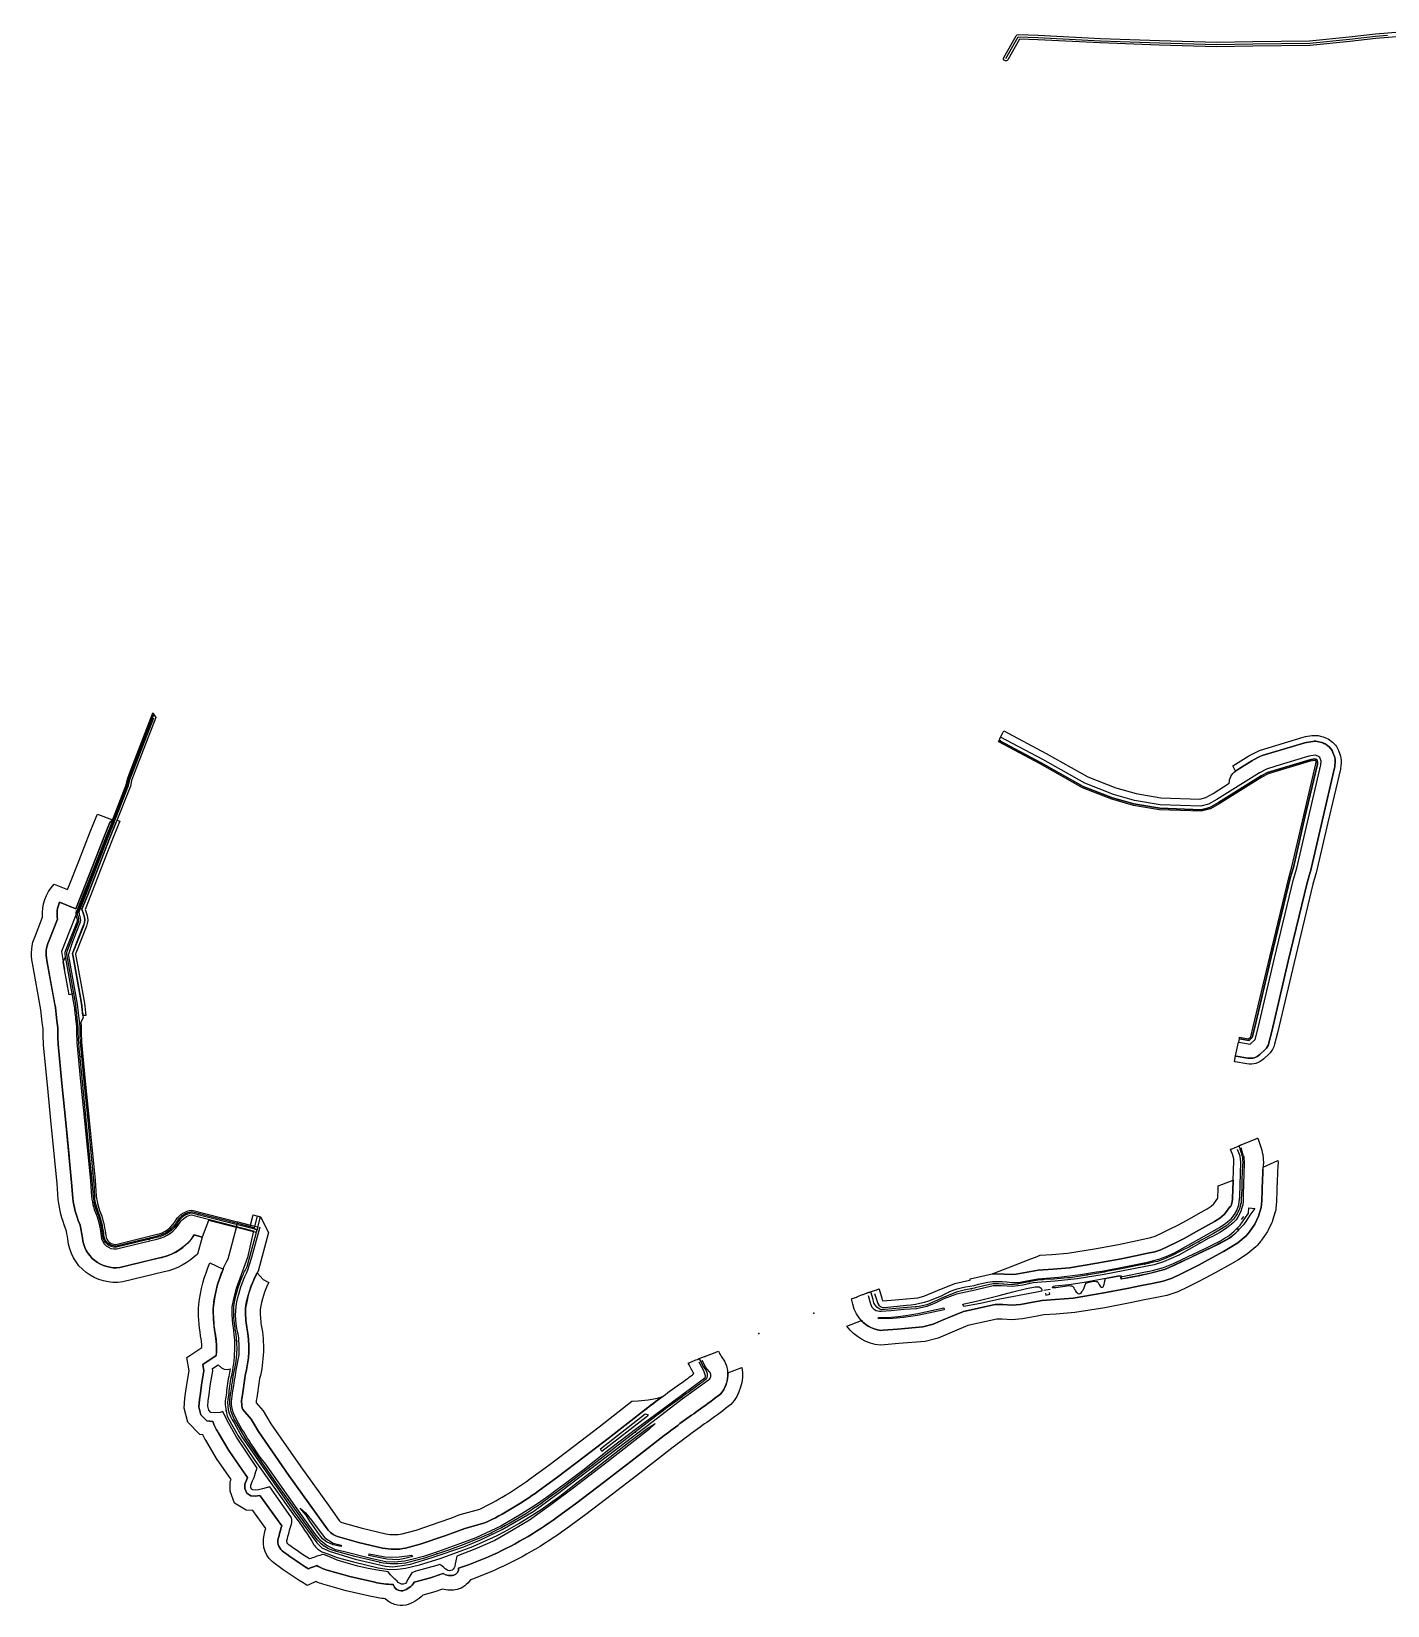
# Model space of a CAD drawing. Header units: inches. Extents: x 87993 to 113012, y 435073 to 454214.
# Drawn here: x 95188 to 97499, y 435073 to 437757 of the extents above; entities that cross this region are included whole.
import ezdxf

# ---------------------------------------------------------------- set-up
doc = ezdxf.new("R2010")
doc.units = ezdxf.units.IN
doc.header["$MEASUREMENT"] = 0
for name, color, linetype, true_color in [('As_waterkering_PLSA', 7, 'Continuous', 0x58e833), ('As_waterkering_VWK', 7, 'Continuous', 0xace8be), ('Bermen_VWK', 7, 'Continuous', 0x00e84b), ('Beschermingszone_PLSA', 7, 'Continuous', 0xa8e862), ('Beschermingszone_VWK', 7, 'Continuous', 0xa8e862), ('Kernzone_PLSA', 7, 'Continuous', 0x4ce81c), ('Kernzone_VWK', 7, 'Continuous', 0xa0e8a7), ('Kruinlijnen_VWK', 7, 'Continuous', 0x48e8be), ('Kunstwerken_VWK', 7, 'Continuous', 0x9ce84a), ('Referentiepunten_VWK', 7, 'Continuous', 0xebe878)]:
    doc.layers.add(name, color=color, linetype=linetype, true_color=true_color)

msp = doc.modelspace()

# ---------------------------------------------------------------- linework, layer by layer
at = {"layer": 'As_waterkering_PLSA'}
for points in [[(96848.8, 437710.5), (96870, 437747.7), (96903.5, 437746.3), (97009.9, 437741.1), (97110.5, 437737.7), (97207.9, 437734.6), (97269.9, 437735.6), (97366.9, 437736.7), (97434.7, 437743.8), (97479.2, 437748.8), (97499.4, 437750.5)], [(97253.7, 436475.7), (97208.2, 436447.1), (97194.4, 436439.3), (97180.9, 436435.7), (97111.7, 436438.3), (97068.2, 436445.5), (97032.3, 436455.6), (96983.2, 436475), (96911.6, 436515.3), (96839.8, 436553.5)], [(97245.7, 436033.4), (97265.4, 436029.8), (97274, 436038.1), (97278.9, 436057.6), (97306.9, 436176.8), (97339.2, 436311.5), (97344.7, 436330), (97364.6, 436415.8), (97385.9, 436506.6), (97386.2, 436512.5), (97383.8, 436519), (97380.7, 436521.2), (97375.8, 436522.6), (97365.4, 436520.9), (97309.3, 436504), (97292.9, 436499), (97281, 436492.9), (97253.7, 436475.7)]]:
    msp.add_lwpolyline(points, dxfattribs=at)
at = {"layer": 'As_waterkering_VWK'}
for points in [[(95328.1, 436411.7), (95346.2, 436458.3), (95351.4, 436471.7), (95353.6, 436481.3), (95357.1, 436490.6), (95396.3, 436592.3)], [(95267.5, 436257.9), (95278.8, 436286.5), (95296.1, 436331), (95315.5, 436380.7), (95327.6, 436410.2), (95328.1, 436411.7)], [(95572.1, 435713.5), (95571.9, 435713.6), (95568.4, 435714.5), (95568.3, 435714.5), (95525.4, 435725.4), (95460.6, 435742)], [(97042.3, 435646.3), (97020, 435642.1), (97016.1, 435641.4), (97006.9, 435639.7), (96959.2, 435631.8), (96953.7, 435631.4), (96930.4, 435629.5), (96914.7, 435628.5), (96912.2, 435628.3), (96910.3, 435628.2), (96906.1, 435627.9), (96888.3, 435624.7), (96873.1, 435621.8), (96868.5, 435620.9), (96858.6, 435619.9), (96852.4, 435620.4), (96845.1, 435621), (96842.9, 435621), (96836.4, 435621.1), (96833.5, 435621.2), (96827.8, 435621.3), (96827.3, 435621.3), (96821.5, 435620), (96796.7, 435614.5)]]:
    msp.add_lwpolyline(points, dxfattribs=at)
for points in [[(95265.7, 436074.1, 0.000192), (95263, 436097.6), (95248.2, 436180, -0.178135), (95249.4, 436191.5), (95267.4, 436237.1, 0.215953), (95267.6, 436246.3, -0.217356), (95267.5, 436257.9)], [(95460.6, 435742, 0.195843), (95438.3, 435728.2, -0.171557), (95411.5, 435703.6, -0.05105), (95400.9, 435700.3), (95332.3, 435683.8, -0.405937), (95309.2, 435703, 0.055637), (95302.2, 435736.9, -0.079537), (95293.1, 435770.4), (95291, 435797.5), (95289.6, 435812.3), (95281, 435900.2), (95274.4, 435966.4), (95269.1, 436023.1), (95268.2, 436033.3, -0.024852), (95267.4, 436059.7), (95265.7, 436074.1)], [(97245.8, 435856.5), (97245.8, 435856.5), (97245.8, 435856.5), (97246, 435855.9, -0.008529), (97247.6, 435851.6, -0.0061), (97248.7, 435848.4, -0.014658), (97251, 435840.8, -0.007623), (97252, 435836.8), (97252.3, 435833), (97252.7, 435828.5), (97252.5, 435827.1), (97252.4, 435825), (97252.2, 435822.2), (97252.1, 435819.6), (97251.9, 435816.1), (97251.9, 435814.5), (97251.2, 435797.5), (97251.2, 435795.8), (97251.1, 435794.7), (97251.1, 435794.7), (97250.8, 435783.1), (97250.2, 435765.2), (97249.7, 435759.2), (97249.6, 435758), (97247, 435749.4), (97245.8, 435747), (97242.9, 435740.9), (97236.6, 435731.7), (97233.6, 435728.3), (97223.6, 435719.7), (97213.3, 435713.2), (97202.6, 435707.1), (97192.3, 435701.3), (97176.8, 435692.7), (97168.6, 435688.3), (97161.7, 435684.5), (97147.8, 435677.4), (97132.5, 435669.9), (97119.2, 435663.7), (97107.4, 435659.6), (97100, 435658.1), (97091.1, 435656.2), (97073, 435652.6), (97048.9, 435647.5), (97042.3, 435646.3)], [(96326.1, 435493.8), (96326.1, 435493.8), (96326.2, 435493.7), (96326.6, 435492.8), (96326.9, 435492.2), (96327.2, 435491.4, 0.022808), (96335.7, 435476.2, -0.238578), (96339.5, 435463.7), (96339.4, 435463.6, -0.090273), (96337.6, 435458.7, -0.004738), (96322.6, 435447.4, -0.004486), (96308.3, 435436.9, 0.013058), (96244.8, 435390.1), (96182.7, 435342.1), (96141.8, 435310.5), (96096.6, 435276), (96063.3, 435251.7, -0.053222), (95953, 435188.1), (95920.1, 435174.9), (95900.2, 435167.9), (95857.8, 435153.8), (95831.6, 435146.5, -0.113135), (95780.6, 435146.6), (95739.1, 435156.3), (95701.8, 435166.6, -0.156809), (95671.7, 435188.8), (95652.7, 435215.3), (95605.9, 435280.3), (95553.6, 435355.9), (95535.9, 435385.9, -0.20047), (95527.5, 435435.5, -0.001838), (95529.4, 435448.9, -0.002739), (95532.4, 435468.9, 0.10245), (95536.3, 435536.2, 0.01068), (95535.1, 435543.2, -0.002688), (95534.8, 435545.3, -0.045873), (95532.6, 435581.3, -0.002155), (95532.8, 435583, -0.067604), (95546.9, 435633.4, -0.024911), (95555.5, 435650.7), (95567.1, 435694.7), (95570.4, 435706.9), (95571.9, 435712.8), (95572.1, 435713.5), (95578, 435735.7)], [(96796.7, 435614.5), (96795.4, 435614.2), (96777.6, 435610.3), (96766.1, 435607.7), (96764.6, 435607.1), (96764, 435606.9), (96759.9, 435605.2), (96737.8, 435596.2), (96732, 435593.7), (96713.8, 435585.8), (96701.2, 435582.6), (96661.1, 435579.2), (96636.9, 435577.2), (96636.7, 435577.2, -0.303319), (96622.3, 435594.5), (96618.3, 435607.9)]]:
    msp.add_lwpolyline(points, format="xyb", dxfattribs=at)
at = {"layer": 'Bermen_VWK'}
for points in [[(97245.2, 435713.3), (97242.6, 435715.6), (97248.3, 435721.4), (97256.4, 435732.8), (97262.5, 435741.9), (97262.9, 435751), (97273.1, 435749.9), (97264.9, 435738.3), (97259.1, 435729.2), (97253.9, 435722)], [(97044.6, 435633.5), (97089.9, 435642.2), (97090.6, 435642.4), (97099, 435644.2), (97117.6, 435649.3), (97134.3, 435656.1), (97139.2, 435658.4), (97146.9, 435661.9), (97147.8, 435662.4), (97169.2, 435672.4), (97176.4, 435675.9), (97189.6, 435682.1), (97192.9, 435683.7), (97214.8, 435694.8), (97220, 435698), (97228.7, 435703.3), (97230.2, 435704.6), (97238.1, 435710.9), (97242.1, 435715.1), (97242.7, 435715.6), (97245.2, 435713.3), (97245.6, 435712.9), (97237.2, 435705.1), (97228.8, 435698.8), (97212.6, 435690), (97209.7, 435688.5), (97201.7, 435684.5), (97196, 435681.6), (97194.5, 435680.8), (97174.1, 435671.1), (97169.5, 435668.9), (97163, 435665.9), (97147.9, 435658.7), (97128.5, 435649.5), (97127.4, 435649.1), (97119.1, 435645.9), (97117.1, 435645.3), (97095.9, 435639.6), (97085.6, 435637.4), (97076.3, 435635.5), (97072, 435634.6), (97064.8, 435633.1), (97045.3, 435629.2), (97044.9, 435631.4)], [(97018.2, 435629.9), (97016.6, 435623.7), (97015.6, 435620.1), (97014.6, 435617), (97014, 435615.5), (97013.1, 435615.3), (97011.7, 435615.3), (97010.9, 435615.9), (97009.9, 435617.5), (97008.2, 435620.1), (97007.3, 435621.6), (97006.3, 435623.5), (97005, 435624.8), (97002.7, 435624.9), (97000.3, 435625.1), (96995.7, 435624.7), (96990.3, 435623.6), (96986, 435622.6), (96984.7, 435621.7), (96984, 435620.2), (96983.1, 435617.5), (96982.4, 435615.6), (96981.5, 435613.7), (96979.9, 435610.1), (96977.7, 435607.5), (96976.1, 435605.1), (96974.7, 435604.4), (96972.9, 435603.7), (96971.8, 435604.2), (96970.6, 435605.3), (96969.7, 435606.6), (96968.7, 435608.3), (96967.7, 435609.8), (96967, 435611.3), (96965.8, 435612.5), (96965.1, 435614.7), (96963.9, 435615.8), (96962.8, 435617), (96961.4, 435617.2), (96959, 435617.4), (96956.6, 435618), (96933.9, 435614.4), (96928.3, 435614.5), (96929.2, 435617.2), (96932.6, 435618.1), (96956.3, 435620.4), (96978.6, 435623.7), (97009.9, 435629.2), (97042.7, 435635.3), (97043, 435634.5)], [(96910.1, 435609.1), (96901.8, 435607.1), (96838.7, 435595.3), (96805.4, 435588.1), (96776.9, 435582.7), (96775.3, 435586.9), (96803, 435592.9), (96837.4, 435601.4), (96860.6, 435607.7), (96884, 435613.5), (96899, 435616.3), (96905.5, 435616.1), (96909.1, 435614.1), (96910.1, 435611.6)], [(96743.2, 435580.6), (96743.5, 435577.1), (96698.3, 435567.5), (96674.5, 435564.2), (96656.2, 435562.3), (96631.5, 435561.6), (96631.8, 435564.1), (96641.7, 435564.2), (96653.3, 435564.6), (96664.9, 435565.5), (96678.5, 435567.3), (96698.5, 435571)], [(95526.5, 435476.4), (95526.6, 435476.6), (95526.6, 435476.4)], [(96238.9, 435398.1), (96238.1, 435395.9), (96160.1, 435335.4), (96157.7, 435340.1), (96233.6, 435399.4)], [(95715.4, 435175.6), (95715.7, 435173.6), (95701.7, 435176.5), (95690.3, 435181.2), (95683.6, 435186.8), (95673.9, 435199.7), (95662.4, 435216.6), (95655.8, 435226.8), (95645.8, 435238.8), (95654.9, 435231.1), (95664.8, 435218.2), (95676.3, 435203.1), (95687.8, 435188.5), (95701.9, 435179.1)], [(95763.3, 435161.2), (95790, 435156.1), (95809.9, 435155), (95828, 435157.6), (95835.4, 435158.8), (95837.8, 435156.2), (95824.3, 435152.9), (95812.7, 435151), (95793.2, 435151.9), (95770.5, 435156.5), (95762.5, 435158.4)]]:
    msp.add_lwpolyline(points, close=True, dxfattribs=at)
msp.add_lwpolyline([(95526.5, 435476.4, -0.014693), (95523.9, 435463.4, 0.019653), (95519.4, 435431.7, 0.113448), (95519.4, 435404.9), (95518.2, 435404.6), (95519.7, 435405), (95521.2, 435395.9), (95528.9, 435381.8), (95540.2, 435362.4), (95568.6, 435320.2), (95636.2, 435225.3, -0.023114), (95669.2, 435176.4, 0.110395), (95682.9, 435164.4), (95692.9, 435161), (95708.5, 435154.6), (95736.6, 435147.2), (95778.7, 435137.1), (95794, 435135), (95806.8, 435134.5), (95825, 435136.5), (95849, 435142.3), (95884.6, 435153.1), (95940, 435173.2), (95981.6, 435192.1), (95994.6, 435199.1), (96018.6, 435212.5), (96041.1, 435226.7), (96056.7, 435236.6), (96088.2, 435259.3), (96115.3, 435280.2), (96141.7, 435300.7), (96205.6, 435350.7), (96237, 435374.7), (96251.1, 435383.3), (96239.4, 435372.4), (96164.7, 435314.1), (96111.2, 435272.8), (96073.2, 435244.3), (96036.7, 435218.5), (96005.7, 435199.9), (95977.5, 435183.7), (95943.2, 435168.8), (95915.9, 435158.1), (95912.5, 435157.1), (95911.2, 435148.9), (95910, 435143.9), (95909.1, 435139.2), (95908.4, 435137), (95906.8, 435135), (95904.8, 435133.3), (95902.7, 435132.5), (95899.5, 435132), (95897.4, 435132.6), (95895.8, 435133.7), (95892.7, 435135.4), (95890.7, 435137.4), (95887, 435140.3), (95883.9, 435142.7), (95878.6, 435141), (95842.6, 435131.5), (95835.9, 435128.7), (95831.6, 435121.3), (95828.7, 435116.4), (95827, 435112.4), (95825.1, 435110.6), (95821.2, 435109.1), (95818.3, 435109.1), (95816, 435110.2), (95813, 435112.1), (95811.3, 435114.2), (95807.1, 435117.9), (95804, 435120.4), (95799.7, 435124.9), (95795.8, 435130.1), (95777.7, 435133.3), (95761.9, 435135.9), (95744.1, 435140.1), (95723.9, 435145.9), (95708.9, 435150.3), (95697.2, 435155.2), (95686.9, 435159.4, 0.141664), (95681.9, 435159.1, 0.021003), (95661.4, 435152.2, -0.010707), (95626.1, 435176.4, -0.325504), (95623, 435183.6, -0.010374), (95630.7, 435211.7, 0.150953), (95630.9, 435222.2), (95596.7, 435271), (95593.7, 435275.4), (95581.3, 435272), (95574.9, 435270.3), (95568.9, 435269.6), (95564.8, 435269.9), (95562.7, 435271.1), (95561.6, 435274.1), (95561.6, 435278), (95564.4, 435285.5), (95567, 435290.9), (95570.3, 435301.1), (95572.4, 435306.9), (95537.3, 435359.7), (95521.2, 435388.1), (95513.9, 435403.5), (95509.1, 435402.1), (95500.6, 435401.2), (95493.6, 435402.1), (95489.9, 435405.8), (95488.2, 435412.6), (95489, 435421.6), (95490.6, 435432.7), (95492.5, 435447.2), (95496.7, 435472.9), (95496.1, 435476.8), (95506, 435483.3), (95511.8, 435478.2), (95516.2, 435475.8), (95521.9, 435475.1), (95526.5, 435476.4)], format="xyb", dxfattribs=at)
at = {"layer": 'Beschermingszone_PLSA'}
msp.add_lwpolyline([(97246.8, 436039.3), (97247.2, 436041.7), (97262.6, 436039), (97266.3, 436042.5), (97270.6, 436059.6), (97298.6, 436178.8), (97331, 436313.7), (97336.4, 436332.2), (97356.3, 436417.8), (97377.4, 436507.9), (97377.6, 436511.2), (97376.8, 436513.5), (97375.3, 436513.9), (97367.4, 436512.6), (97296.1, 436491.1), (97285.2, 436485.5), (97212.6, 436439.8), (97197.7, 436431.4), (97181.9, 436427.2), (97110.8, 436429.8), (97066.3, 436437.2), (97029.6, 436447.6), (96979.6, 436467.3), (96907.5, 436507.9), (96836.7, 436545.6), (96836.3, 436545.7), (96837.1, 436548.1), (96837.9, 436547.8), (96840.2, 436547.5), (96838.5, 436547.4), (96908.7, 436510), (96980.6, 436469.6), (97030.4, 436449.9), (97066.9, 436439.7), (97111, 436432.3), (97181.6, 436429.7), (97196.7, 436433.7), (97211.3, 436441.9), (97284, 436487.6), (97295.1, 436493.4), (97366.8, 436515.1), (97375.4, 436516.4), (97378.1, 436515.7), (97378.8, 436515.2), (97380.2, 436511.6), (97379.9, 436507.5), (97358.7, 436417.2), (97338.9, 436331.5), (97333.4, 436313.1), (97301.1, 436178.2), (97273, 436059), (97268.6, 436041.2), (97263.4, 436036.3)], close=True, dxfattribs=at)
msp.add_lwpolyline([(97240.5, 436010), (97240.6, 436009.9, 0.009824), (97241.5, 436009.7), (97261.1, 436006.2, 0.239108), (97281.9, 436012.5), (97290.6, 436020.7, 0.142345), (97297.3, 436032.3), (97302.2, 436051.9), (97330.3, 436171.3), (97362.4, 436305.3), (97367.7, 436323.2), (97368, 436324.6), (97387.9, 436410.4), (97409.2, 436501.2), (97409.5, 436502.5), (97409.8, 436505.1), (97410.2, 436510.9, 0.104872), (97408.8, 436520.8), (97406.3, 436527.4, 0.150616), (97397.7, 436538.6), (97394.6, 436540.8, 0.08551), (97387.3, 436544.3), (97382.3, 436545.7, 0.108961), (97372, 436546.3), (97361.5, 436544.6), (97358.5, 436543.9), (97285.9, 436522), (97284.7, 436521.5), (97281.9, 436520.3), (97270, 436514.2), (97269, 436513.6), (97268.2, 436513.2), (97247.3, 436500), (97240.2, 436495.5), (97235.6, 436504.5), (97263, 436521.7), (97264, 436522.3), (97265.3, 436523), (97277.6, 436529.3), (97281.1, 436530.9), (97282.9, 436531.5), (97355.9, 436553.6), (97359.5, 436554.4), (97370.4, 436556.1, -0.108967), (97385, 436555.3), (97390, 436553.9, -0.085513), (97400.4, 436548.9), (97403.5, 436546.8, -0.150617), (97415.7, 436530.9), (97418.1, 436524.3, -0.105019), (97420.2, 436510.3), (97419.8, 436504.2), (97419.4, 436500.9), (97419, 436499), (97397.7, 436408.1), (97377.7, 436322.2), (97377.3, 436320.5), (97372, 436302.7), (97340, 436169), (97311.9, 436049.6), (97307, 436029.9, -0.142347), (97297.5, 436013.5), (97288.8, 436005.2, -0.23916), (97259.4, 435996.4), (97239.7, 435999.9, -0.009852), (97238.4, 436000.2), (97240.5, 436009.9)], format="xyb", close=True, dxfattribs=at)
at = {"layer": 'Beschermingszone_VWK'}
for points in [[(95291.5, 436332.9), (95274.2, 436288.3), (95263.3, 436260.9), (95235.5, 436272, 0.152193), (95232.2, 436243.1), (95217.2, 436205.4, 0.161558), (95213.9, 436172.9), (95219.1, 436143.5), (95227, 436100.2), (95228.3, 436092.5, -0.000183), (95231, 436070), (95232.4, 436058, 0.023011), (95233.3, 436030.3), (95239.6, 435963.1), (95246.1, 435896.7), (95251.8, 435838.5), (95252, 435837), (95256.1, 435794.4), (95258.3, 435767.2, 0.076698), (95269.5, 435724.5, -0.052472), (95274.4, 435699.7, 0.425338), (95338.4, 435649.3), (95386.8, 435660.9), (95408.5, 435666.1, 0.00498), (95410.2, 435666.5, 0.029696), (95420.5, 435669.5, 0.16268), (95465.1, 435704.7), (95474.8, 435702.3), (95478.9, 435701.2), (95470.4, 435672.1, -0.142403), (95414, 435641.8), (95343.1, 435624.7, -0.430667), (95249.5, 435697.3, 0.049492), (95245.9, 435715.9, -0.074976), (95233.4, 435764.9), (95231.2, 435792.2), (95221.3, 435894.3), (95214.7, 435960.7), (95208.4, 436028.2, -0.021881), (95207.4, 436056.7), (95206.1, 436067.1, 0.000177), (95203.6, 436088.8), (95189.3, 436168, -0.157648), (95194.2, 436215.1), (95206.5, 436246.3, -0.210709), (95226.2, 436302.7), (95249.3, 436293.5), (95250.9, 436297.5), (95268.2, 436341.9), (95287.7, 436391.8), (95298, 436417.3), (95300, 436422.4), (95325.8, 436412.6), (95325.6, 436412), (95321.2, 436407.8), (95310.9, 436382.6)], [(95280.3, 436079), (95275.3, 436078.7, 0.000166), (95272.9, 436099.1), (95257.9, 436182.2, -0.200222), (95258.5, 436187.4), (95269, 436213.9), (95275.3, 436229.9), (95276.6, 436233.2, 0.214142), (95276.7, 436250.5, -0.107626), (95276.3, 436252.1), (95273.7, 436260.1), (95283.5, 436284.7), (95300.8, 436329.2), (95320.2, 436378.9), (95332.2, 436408.4), (95333.5, 436411.7), (95338.4, 436410.4), (95336.8, 436406.5), (95324.8, 436377), (95305.5, 436327.4), (95288.1, 436282.9), (95279.1, 436259.9), (95281.9, 436250.9, -0.195793), (95281.2, 436231.2), (95263, 436185.2, 0.257665), (95262.8, 436183.4), (95277.8, 436099.8, -0.000169)], [(96577.8, 435549.1), (96602.4, 435558.6, 0.169718), (96634.8, 435541.9), (96639.8, 435542.3), (96664, 435544.3), (96707, 435548), (96725.1, 435552.6), (96745.9, 435561.6), (96751.4, 435563.9), (96776.6, 435574.2), (96830.8, 435586.2), (96843.4, 435586), (96858.9, 435584.8), (96873.5, 435586.2), (96894.7, 435590.3), (96910.4, 435593.1), (96933, 435594.6), (96963.5, 435597.1), (97013, 435605.2), (97055.8, 435613.2), (97080, 435618.3), (97098.1, 435621.9), (97116.8, 435625.8), (97132.3, 435631.2), (97147.6, 435638.3), (97163.4, 435646.1), (97178.1, 435653.6), (97193.7, 435662.1), (97219.8, 435676.6), (97231.3, 435683.2), (97244.4, 435691.4), (97258.4, 435703.4), (97264.2, 435710.2), (97273.4, 435723.3), (97279.7, 435736.8), (97284.1, 435751.3), (97285.2, 435763.1), (97285.8, 435781.3), (97285.9, 435787.5), (97286.1, 435794.2), (97286.1, 435794), (97286.9, 435814.6), (97287.2, 435820.2), (97312.6, 435831.5), (97312.8, 435829.3), (97312.8, 435829.2), (97312.8, 435828.7), (97312.9, 435827.3), (97312.9, 435827.2), (97312.9, 435826.8), (97312.6, 435823.7), (97312.5, 435822.7), (97312.3, 435821.2), (97311.9, 435813.5), (97311.1, 435792.8), (97310.9, 435786.9), (97310.8, 435780.5), (97310.1, 435762.2), (97310.1, 435761.6), (97310.1, 435761), (97309.7, 435756.4), (97309, 435749.1), (97308.8, 435746.9), (97308, 435744), (97303.6, 435729.5), (97303.2, 435728.3), (97302.3, 435726.2), (97296, 435712.7), (97295, 435710.8), (97293.9, 435709), (97293.2, 435708.1), (97292.7, 435707.4), (97284.8, 435695.9), (97284.5, 435695.6), (97284.2, 435695.1), (97283.3, 435694), (97277.3, 435687), (97274.7, 435684.5), (97261.1, 435672.8), (97259.2, 435671.2), (97244.2, 435661.8), (97232.1, 435654.8), (97205.7, 435640.2), (97189.8, 435631.5), (97174.6, 435623.7), (97158.4, 435615.8), (97141.7, 435607.9), (97123.4, 435601.7), (97103.1, 435597.4), (97085, 435593.8), (97060.7, 435588.7), (97017.3, 435580.6), (96966.5, 435572.2), (96934.8, 435569.7), (96913.4, 435568.3), (96899.3, 435565.7), (96877, 435561.4), (96859, 435559.7), (96842.2, 435561), (96833.4, 435561.2), (96784, 435550.2), (96761.1, 435540.9), (96733.1, 435528.8), (96711.2, 435523.3), (96666.1, 435519.4), (96641.9, 435517.4), (96634.4, 435516.8, -0.211856)], [(95561.7, 435260.1), (95569.2, 435259.5), (95577.1, 435260.5), (95577.4, 435260.1), (95614.3, 435208.8, 0.007842), (95608.4, 435187.1, 0.317724), (95617.7, 435163.9, 0.012528), (95659.7, 435135.4, -0.015732), (95674, 435140.8, 0.05028), (95691.7, 435133.1), (95730.4, 435122.3), (95772.7, 435112.5, 0.053698), (95804.4, 435108.7, 0.372664), (95820.5, 435098, 0.186086), (95840.2, 435112.6), (95868, 435120.3), (95889, 435127.3), (95889.2, 435127.4, 0.055967), (95894.1, 435125.1, 0.093697), (95903, 435123.8, 0.046209), (95907.4, 435124.5, 0.366216), (95915.9, 435136.4), (95932.4, 435142.1), (95966.6, 435155.9, 0.053452), (96083.9, 435223.4), (96117.6, 435247.9), (96163.1, 435282.7), (96187.7, 435301.7), (96204.1, 435314.4), (96222.4, 435328.5), (96266.3, 435362.5, -0.013102), (96328.4, 435408.3, 0.010411), (96362.7, 435433.9, 0.196035), (96374.6, 435469.4), (96398.6, 435478.8, -0.233134), (96379.9, 435415.6, -0.010979), (96342.9, 435387.9, 0.013134), (96281.6, 435342.7), (96219.4, 435294.6), (96178.3, 435262.9), (96132.5, 435227.9), (96098.6, 435203.2, -0.053606), (95976.4, 435132.8), (95941.2, 435118.6), (95935.8, 435116.8, -0.200101), (95913.3, 435100.2, -0.129335), (95888.3, 435100.7), (95875.3, 435096.4), (95854.8, 435090.7, -0.146023), (95825.7, 435073.5, -0.244329), (95790.6, 435084.3, -0.034396), (95767, 435088.1), (95724.2, 435098.1), (95684.5, 435109.1, -0.026326), (95672.6, 435113.6, 0.018621), (95657.8, 435107, -0.015705), (95603.5, 435143.3, -0.314679), (95584.2, 435193.1, -0.00378), (95587, 435204), (95564.8, 435234.8), (95553.9, 435235.6), (95533.9, 435247.6), (95526.6, 435268), (95526.6, 435284.2), (95527.9, 435287.6), (95503, 435323.5), (95484.6, 435354.8, -0.020299), (95479.6, 435363.7), (95474.8, 435364.3), (95453.9, 435385.2), (95447.7, 435409.3), (95449.2, 435426.2), (95450.9, 435438.2), (95452.9, 435453.1), (95456.2, 435472.9), (95452.3, 435496), (95478.1, 435512.9, 0.046657), (95476, 435532.6, -0.052365), (95472.7, 435586.1, -0.072759), (95491.9, 435657.3), (95514.4, 435646.2, 0.070409), (95497.7, 435584.1, 0.040053), (95499.2, 435547.1, 0.010907), (95500.6, 435537.1, -0.055573), (95503, 435508, -0.01737), (95502.4, 435498.9), (95479.6, 435484), (95481.5, 435472.9), (95477.6, 435449.4), (95475.7, 435434.8), (95474.1, 435423.4), (95473, 435411.4), (95476.4, 435398.1), (95486.5, 435387.9), (95496.8, 435386.5, 0.052239), (95505.9, 435367.7), (95524.1, 435337), (95546.5, 435304.6), (95555.9, 435291), (95555.2, 435289.5), (95551.6, 435279.8), (95551.6, 435272.4), (95554.5, 435264.4)], [(95592.1, 435623.8, 0.081397), (95577.5, 435577.7, 0.044051), (95579.4, 435551, -0.109395), (95576.5, 435459.7, 0.004634), (95571.7, 435426.7, 0.101842), (95570.9, 435418.6), (95582.6, 435405), (95595.7, 435382.9), (95646.8, 435309.2), (95693.3, 435244.5), (95712.3, 435218, 0.137174), (95717, 435214.2), (95751.4, 435204.7), (95791.9, 435195.3, 0.108966), (95819.5, 435195), (95843.2, 435201.6), (95884.1, 435215.3), (95902.6, 435221.7), (95918.3, 435228), (95951.9, 435237.2, 0.044691), (96036.8, 435288.1), (96069.7, 435312), (96114.4, 435346.2), (96155.2, 435377.7), (96211.4, 435421.2), (96221.8, 435421.6), (96238.9, 435423.6), (96254.8, 435426.5), (96262.4, 435428.6, 0.00613), (96232.6, 435405.9), (96170.5, 435357.9), (96129.6, 435326.3), (96084.7, 435292), (96051.5, 435267.9, -0.045697), (95960.7, 435213.7), (95926.3, 435204.3), (95911.3, 435198.3), (95892.1, 435191.6), (95850.5, 435177.7), (95825.5, 435170.8, -0.111492), (95786.2, 435170.9), (95745.2, 435180.5), (95709.3, 435190.5, -0.152385), (95692, 435203.4), (95673, 435229.9), (95626.4, 435294.8), (95574.7, 435369.4), (95562.2, 435390.4), (95547.9, 435407, -0.139923), (95547.2, 435431.8, -0.004573), (95552, 435464.8, 0.111384), (95554.8, 435546.7, -0.046818), (95552.6, 435579.7, -0.091546), (95572.3, 435639.9), (95582.7, 435628.9)]]:
    msp.add_lwpolyline(points, format="xyb", close=True, dxfattribs=at)
msp.add_lwpolyline([(96826.2, 435638.3), (96835.9, 435642.3), (96837.6, 435642.9), (96852.2, 435648.6), (96891.2, 435663.7), (96899.4, 435666.9), (96907.4, 435670.1), (96927.3, 435671.4), (96954.1, 435673.6), (96999.7, 435681.1), (97040.7, 435688.7), (97064.6, 435693.8), (97082.8, 435697.3), (97096.2, 435700.2), (97103.4, 435702.7), (97114.3, 435707.8), (97129, 435715), (97142.1, 435721.6), (97156.5, 435729.5), (97181.9, 435743.6), (97191.7, 435749.3), (97198.6, 435753.6), (97203.6, 435757.9), (97210.2, 435767.4), (97210.3, 435767.6), (97210.8, 435784.3), (97210.9, 435788.3), (97217.2, 435790.7), (97236.2, 435798.4), (97236.1, 435795), (97236.1, 435794.8), (97235.8, 435783.6), (97235.2, 435766.1), (97234.8, 435760.9), (97232.9, 435754.8), (97232, 435752.8), (97230.6, 435752.9), (97223.1, 435742.2), (97221.5, 435740.3), (97213.5, 435733.4), (97204.5, 435727.8), (97194.2, 435721.9), (97168.5, 435707.6), (97153.8, 435699.5), (97140.2, 435692.6), (97125.1, 435685.2), (97112.8, 435679.4), (97102.9, 435676), (97087.7, 435672.8), (97069.6, 435669.3), (97045.6, 435664.2), (97004, 435656.5), (96957.2, 435648.7), (96929.2, 435646.5), (96904, 435644.8), (96885.2, 435641.4), (96866.1, 435637.7), (96858.4, 435637), (96845.9, 435638)], close=True, dxfattribs=at)
at = {"layer": 'Kernzone_PLSA'}
msp.add_lwpolyline([(97528.7, 437748.8), (97479.6, 437744.8), (97435.1, 437739.9), (97367.3, 437732.8), (97367, 437732.7), (97270, 437731.6), (97207.9, 437730.6), (97207.8, 437730.6), (97110.4, 437733.7), (97009.7, 437737.2), (96903.3, 437742.3), (96872.3, 437743.6), (96852.2, 437708.5, -0.998933), (96845.3, 437712.5), (96866.5, 437749.6, -0.279279), (96870.2, 437751.7), (96903.7, 437750.3), (97010, 437745.1), (97110.7, 437741.7), (97208, 437738.6), (97269.9, 437739.6), (97366.7, 437740.7), (97434.2, 437747.8), (97478.8, 437752.8), (97478.9, 437752.8), (97528, 437756.8)], format="xyb", dxfattribs=at)
msp.add_lwpolyline([(97240.2, 436495.5), (97247.3, 436500), (97268.2, 436513.2), (97269, 436513.6), (97270, 436514.2), (97281.9, 436520.3), (97284.7, 436521.5), (97285.9, 436522), (97358.5, 436543.9), (97361.5, 436544.6), (97372, 436546.3, -0.108961), (97382.3, 436545.7), (97387.3, 436544.3, -0.08551), (97394.6, 436540.8), (97397.7, 436538.6, -0.150616), (97406.3, 436527.4), (97408.8, 436520.8, -0.104872), (97410.2, 436510.9), (97409.8, 436505.1), (97409.5, 436502.5), (97409.2, 436501.2), (97387.9, 436410.4), (97368, 436324.6), (97367.7, 436323.2), (97362.4, 436305.3), (97330.3, 436171.3), (97302.2, 436051.9), (97297.3, 436032.3, -0.142345), (97290.6, 436020.7), (97281.9, 436012.5, -0.239108), (97261.1, 436006.2), (97241.5, 436009.7, -0.009824), (97240.6, 436009.9), (97240.5, 436010), (97245.5, 436033.4), (97245.7, 436033.4), (97246.8, 436039.3), (97263.4, 436036.3), (97268.6, 436041.2), (97273, 436059), (97301.1, 436178.2), (97333.4, 436313.1), (97338.9, 436331.5), (97358.7, 436417.2), (97379.9, 436507.5), (97380.2, 436511.6), (97378.8, 436515.2), (97378.1, 436515.7), (97375.4, 436516.4), (97366.8, 436515.1), (97295.1, 436493.4), (97284, 436487.6), (97211.3, 436441.9), (97196.7, 436433.7), (97181.6, 436429.7), (97111, 436432.3), (97066.9, 436439.7), (97030.4, 436449.9), (96980.6, 436469.6), (96908.7, 436510), (96838.5, 436547.4), (96840.2, 436547.5), (96837.9, 436547.8), (96837.1, 436548.1), (96839.8, 436553.5), (96843.1, 436559.7), (96845.4, 436564.3), (96917.3, 436525.8), (96988.4, 436485.9), (97036.2, 436467), (97070.8, 436457.3), (97112.9, 436450.2), (97179.6, 436447.8), (97189.9, 436450.5), (97202, 436457.4), (97229.7, 436474.8, -0.257415)], format="xyb", close=True, dxfattribs=at)
at = {"layer": 'Kernzone_VWK'}
for points in [[(95283.5, 436284.7), (95273.7, 436260.1), (95276.3, 436252.1, 0.107626), (95276.7, 436250.5, -0.214142), (95276.6, 436233.2), (95258.5, 436187.4, 0.200222), (95257.9, 436182.2), (95272.9, 436099.1, -0.000194), (95275.7, 436075.2), (95271.5, 436067.6), (95272.4, 436060, 0.025145), (95273.1, 436033.7), (95279.4, 435966.9), (95285.9, 435900.7), (95296, 435797.9), (95298.1, 435770.8, 0.080011), (95306.9, 435738.7, -0.056025), (95314.2, 435703.5, 0.398869), (95331.5, 435688.7), (95399.8, 435705.2, 0.226833), (95434.1, 435730.9, -0.20546), (95460.9, 435747.1), (95536.5, 435727.8), (95536.6, 435727.7), (95536.8, 435727.7), (95539.5, 435727), (95573.1, 435718.4), (95573.4, 435718.3), (95572.1, 435713.5), (95571.9, 435712.8), (95570.8, 435708.7), (95570.6, 435708.7), (95536.9, 435717.3), (95534.2, 435718), (95489.5, 435729.5), (95478.9, 435701.2), (95465.1, 435704.7, -0.19848), (95408.5, 435666.1), (95338.4, 435649.3, -0.425338), (95274.4, 435699.7, 0.052472), (95269.5, 435724.5, -0.076698), (95258.3, 435767.2), (95256.1, 435794.4), (95246.1, 435896.7), (95239.6, 435963.1), (95233.3, 436030.3, -0.023011), (95232.4, 436058), (95231, 436070, 0.000183), (95228.3, 436092.5), (95213.9, 436172.9, -0.161558), (95217.2, 436205.4), (95232.2, 436243.1, -0.152193), (95235.5, 436272), (95263.3, 436260.9), (95274.2, 436288.3), (95291.5, 436332.9), (95310.9, 436382.6), (95321.2, 436407.8), (95325.6, 436412), (95349, 436472.5), (95351.2, 436482), (95354.7, 436491.5), (95394, 436593.2), (95394.6, 436594.8), (95394.6, 436594.7), (95394.8, 436594.5), (95395.1, 436594), (95396.3, 436592.3), (95399.7, 436587.3), (95361.7, 436488.9), (95358.4, 436479.8), (95356.2, 436470.2), (95332.2, 436408.4), (95320.2, 436378.9), (95300.8, 436329.2)], [(97286.9, 435814.6), (97286.1, 435794), (97286.1, 435794.2), (97285.9, 435787.5), (97285.8, 435781.3), (97285.2, 435763.1), (97284.1, 435751.3), (97279.7, 435736.8), (97273.4, 435723.3), (97264.2, 435710.2), (97258.4, 435703.4), (97244.4, 435691.4), (97231.3, 435683.2), (97219.8, 435676.6), (97193.7, 435662.1), (97178.1, 435653.6), (97163.4, 435646.1), (97147.6, 435638.3), (97132.3, 435631.2), (97116.8, 435625.8), (97098.1, 435621.9), (97080, 435618.3), (97055.8, 435613.2), (97013, 435605.2), (96963.5, 435597.1), (96933, 435594.6), (96910.4, 435593.1), (96894.7, 435590.3), (96873.5, 435586.2), (96858.9, 435584.8), (96843.4, 435586), (96830.8, 435586.2), (96776.6, 435574.2), (96751.4, 435563.9), (96745.9, 435561.6), (96725.1, 435552.6), (96707, 435548), (96664, 435544.3), (96639.8, 435542.3), (96634.8, 435541.9, -0.323556), (96588.1, 435586.8), (96585.4, 435595.6), (96588.8, 435596.9), (96594.1, 435598.9), (96595.9, 435599.6), (96598.8, 435600.7), (96601.5, 435601.8), (96603.2, 435602.4), (96604.5, 435602.9), (96605.4, 435603.3), (96607.2, 435604), (96607.8, 435604.2), (96607.8, 435604.2), (96611.6, 435605.7), (96612, 435605.8), (96612.1, 435605.8), (96613, 435606.2), (96613.6, 435606.4), (96615.9, 435607.1), (96616.4, 435607.3), (96616.9, 435607.4), (96617.1, 435607.5), (96617.1, 435607.5), (96617.7, 435607.7), (96617.8, 435607.8), (96617.9, 435607.8), (96618, 435607.8), (96618, 435607.8), (96618.1, 435607.8), (96618.2, 435607.9), (96618.2, 435607.9), (96618.3, 435607.9), (96618.4, 435607.9), (96619.8, 435608.4), (96628, 435611), (96628.4, 435611.2), (96629, 435611.4), (96630.9, 435612), (96631, 435612), (96631.1, 435612), (96632.5, 435612.6), (96632.6, 435612.2), (96637.2, 435597, 0.253126), (96639.3, 435592.5), (96659.9, 435594.1), (96698.7, 435597.5), (96708.9, 435600.1), (96732, 435610), (96761.6, 435622.1), (96786.6, 435627.6), (96788.5, 435628.4), (96788.1, 435630), (96825.5, 435638.3), (96845.9, 435638), (96858.4, 435637), (96866.1, 435637.7), (96885.2, 435641.4), (96904, 435644.8), (96929.2, 435646.5), (96957.2, 435648.7), (97004, 435656.5), (97045.6, 435664.2), (97069.6, 435669.3), (97087.7, 435672.8), (97102.9, 435676), (97112.8, 435679.4), (97125.1, 435685.2), (97140.2, 435692.6), (97153.8, 435699.5), (97168.5, 435707.6), (97194.2, 435721.9), (97204.5, 435727.8), (97213.5, 435733.4), (97221.5, 435740.3), (97223.1, 435742.2), (97230.6, 435752.9), (97232, 435752.8), (97232.9, 435754.8), (97234.8, 435760.9), (97235.2, 435766.1), (97235.8, 435783.6), (97236.1, 435794.8), (97236.1, 435795), (97237, 435816.7), (97237.5, 435828.6), (97237.6, 435829), (97237.2, 435834.4, 0.035001), (97232, 435850.6), (97232.5, 435850.8), (97235.8, 435852.1), (97237, 435852.6), (97244.2, 435855.8), (97244.6, 435856), (97245.2, 435856.3), (97245.5, 435856.4), (97245.8, 435856.5), (97245.8, 435856.5), (97245.8, 435856.6), (97245.9, 435856.6), (97246.2, 435856.7), (97247, 435857.1), (97247.1, 435857.1), (97247.2, 435857.1), (97247.4, 435857.2), (97248.3, 435857.6), (97248.8, 435857.8), (97249.5, 435858.2), (97250.4, 435858.6), (97250.8, 435858.7), (97272.6, 435867.7), (97275.1, 435868.8), (97276.5, 435869.3), (97277.2, 435869.6), (97277.4, 435869.7), (97277.4, 435869.7), (97277.8, 435869.9), (97278, 435870), (97278, 435870), (97278, 435870), (97278.1, 435870), (97278.1, 435870), (97278.1, 435870, -0.042749), (97286.7, 435842), (97287.9, 435827.3), (97287.4, 435823.7)], [(95536.9, 435717.3), (95537.7, 435720.5), (95539.5, 435727), (95560.4, 435721.6), (95560.8, 435721.6), (95560.9, 435721.5), (95564.9, 435736.7), (95565.5, 435739), (95578, 435735.7), (95591.6, 435709), (95574.2, 435643.1, 0.096954), (95552.6, 435579.7, 0.046818), (95554.8, 435546.7, -0.111384), (95552, 435464.8, 0.004573), (95547.2, 435431.8, 0.139923), (95547.9, 435407), (95562.2, 435390.4), (95574.7, 435369.4), (95626.4, 435294.8), (95673, 435229.9), (95692, 435203.4, 0.152385), (95709.3, 435190.5), (95745.2, 435180.5), (95786.2, 435170.9, 0.111492), (95825.5, 435170.8), (95850.5, 435177.7), (95892.1, 435191.6), (95911.3, 435198.3), (95926.3, 435204.3), (95960.7, 435213.7, 0.045697), (96051.5, 435267.9), (96084.7, 435292), (96129.6, 435326.3), (96170.5, 435357.9), (96232.6, 435405.9, -0.013033), (96296.7, 435453.2, 0.006512), (96317.1, 435468.2, -0.022875), (96308, 435485.2), (96307.5, 435486.3), (96308, 435486.6), (96308.6, 435486.8), (96320.1, 435491.5), (96322.8, 435492.6), (96326.1, 435493.8), (96345.6, 435501.5), (96358.7, 435506.7, 0.018512), (96364.2, 435496.6, -0.357018), (96362.7, 435433.9, -0.010411), (96328.4, 435408.3, 0.013102), (96266.3, 435362.5), (96204.1, 435314.4), (96163.1, 435282.7), (96117.6, 435247.9), (96083.9, 435223.4, -0.053452), (95966.6, 435155.9), (95932.4, 435142.1), (95915.9, 435136.4, -0.366216), (95907.4, 435124.5, -0.198039), (95889.2, 435127.4), (95868, 435120.3), (95840.2, 435112.6, -0.186086), (95820.5, 435098, -0.372664), (95804.4, 435108.7, -0.053698), (95772.7, 435112.5), (95730.4, 435122.3), (95691.7, 435133.1, -0.05028), (95674, 435140.8, 0.015732), (95659.7, 435135.4, -0.012528), (95617.7, 435163.9, -0.317724), (95608.4, 435187.1, -0.007842), (95614.3, 435208.8), (95577.4, 435260.1), (95577.1, 435260.5), (95569.2, 435259.5), (95561.7, 435260.1), (95554.5, 435264.4), (95551.6, 435272.4), (95551.6, 435279.8), (95555.2, 435289.5), (95555.9, 435291), (95524.1, 435337), (95505.9, 435367.7, -0.052239), (95496.8, 435386.5), (95486.5, 435387.9), (95476.4, 435398.1), (95473, 435411.4), (95474.1, 435423.4), (95475.7, 435434.8), (95477.6, 435449.4), (95481.5, 435472.9), (95479.6, 435484), (95502.4, 435498.9, 0.073013), (95500.6, 435537.1, -0.050982), (95497.7, 435584.1, -0.091717), (95522.7, 435663.8)]]:
    msp.add_lwpolyline(points, format="xyb", close=True, dxfattribs=at)
at = {"layer": 'Kruinlijnen_VWK'}
for p, q in [((97253.2, 435841), (97250.2, 435853)), ((95572.2, 435736.8), (95567.5, 435716.7)), ((95567.6, 435716.7), (95567.5, 435716.7))]:
    msp.add_line(p, q, dxfattribs=at)
for points in [[(95393.5, 436590.7), (95392, 436586.7), (95355.2, 436491.4), (95351.7, 436481.8), (95349.5, 436472.3), (95325.7, 436411), (95313.7, 436381.5), (95294.3, 436331.8), (95276.9, 436287.3), (95265.6, 436258.6), (95265.6, 436258.5), (95263.9, 436256.6, 0.175425), (95264.9, 436245.1, -0.217547), (95264.7, 436238.3), (95246.6, 436192.7, 0.175095), (95245.2, 436179.3), (95260, 436097.2, -0.000191), (95262.8, 436073.7), (95264.4, 436059.6, 0.02468), (95265.2, 436033), (95271.4, 435966.1), (95278, 435899.9), (95288, 435797.2), (95290.1, 435770.1, 0.079263), (95299.4, 435735.8, -0.055397), (95306.2, 435702.8, 0.409111), (95332.8, 435680.8), (95401.5, 435697.4, 0.223307), (95440.9, 435726.6, -0.189082), (95460.5, 435738.9), (95566.4, 435711.9)], [(95567.5, 435716.7), (95543.3, 435723), (95460.7, 435744, 0.199906), (95436.6, 435729.3, -0.225453), (95400.4, 435702.3), (95332, 435685.8, -0.403432), (95311.2, 435703.2, 0.055794), (95304.1, 435737.6, -0.06999), (95295.6, 435766.4), (95295, 435784.7), (95294, 435797.7), (95284, 435900.5), (95277.4, 435966.7), (95271.2, 436033.6, -0.025027), (95270.4, 436059.9), (95268.7, 436074.4), (95267.7, 436083.2), (95265.9, 436098.1), (95251.1, 436180.6, -0.030763), (95250.8, 436182.3), (95258.1, 436205.3), (95270.2, 436235.9, 0.215011), (95270.4, 436247.5, -0.136229), (95269.4, 436253.3), (95268.4, 436253.9, -0.06945), (95269.3, 436257.1), (95280.7, 436285.8), (95298, 436330.3), (95317.4, 436380), (95329.4, 436409.5), (95353.3, 436471.1), (95355.5, 436480.7), (95358.9, 436489.9), (95396.1, 436586.2)], [(96624.9, 435604.9), (96630.7, 435587.9, 0.348402), (96641.9, 435581), (96679.4, 435584.7, 0.084911), (96739, 435601, -0.111042), (96794.5, 435618.3, -0.132809), (96858.4, 435623.4, 0.077477), (96881.6, 435626.1), (96903, 435629.8), (96938.9, 435632.7), (96976.2, 435637.2), (97003.4, 435642), (97013.1, 435643.2), (97056.2, 435651.5), (97090.5, 435658.3), (97109.8, 435663.3), (97121.9, 435667.8), (97136.1, 435674.2), (97177.8, 435697.3), (97212.8, 435717.5), (97223.9, 435724.8), (97232.7, 435732.4), (97238.4, 435739.8), (97242.6, 435746.3), (97246.2, 435755.8), (97247.6, 435770.2), (97249.5, 435828.7), (97248.2, 435839), (97243.9, 435850.2)], [(97253.2, 435841, 0.049868), (97254.3, 435837.9), (97254.8, 435826.3), (97253.4, 435773.4, -0.178909), (97241.3, 435730.4, -0.092297), (97194.9, 435699.1), (97143.5, 435670.2), (97117.8, 435658.6), (97101.7, 435654), (97016.4, 435637), (96970.2, 435629.6), (96932.6, 435626.1), (96909.6, 435624.4), (96895.1, 435623), (96877.5, 435619), (96860.9, 435616.6), (96841.1, 435617.9), (96826.9, 435618.2), (96796.5, 435610.5), (96764.8, 435603.5), (96743.2, 435595.8), (96729.3, 435589.1), (96714, 435582.6), (96696.2, 435578.8), (96675.2, 435577.7), (96652.7, 435575.3), (96636.3, 435574.3, -0.390864), (96618.7, 435586.6), (96614.5, 435600.8)], [(96325.1, 435488.3), (96333.3, 435473.7), (96335.2, 435468.5), (96335.9, 435465.3), (96336.3, 435462.5), (96335.3, 435460.3), (96315.5, 435445.8), (96262.9, 435406.7), (96219.7, 435374.8), (96174.7, 435340.5), (96127.8, 435303.3), (96100.5, 435282.7), (96081.6, 435268.9), (96069.6, 435259.9), (96050.4, 435246.2), (96022.3, 435228.7), (95987.6, 435208.3), (95945, 435188.4), (95919, 435178.3), (95881.5, 435164.9), (95855.7, 435156.5), (95838.6, 435152), (95823.5, 435148.2), (95806.4, 435146.9), (95791.8, 435147.4), (95766, 435153.1), (95719, 435164.7), (95706.1, 435167.9), (95690.2, 435175.9), (95680.9, 435183.1), (95670.7, 435195.4), (95640.4, 435237.8), (95585.2, 435316.1, -0.042471), (95535.2, 435394, -0.162737), (95529.5, 435429.9, -0.007716), (95541.6, 435500.4, 0.056304), (95539.7, 435538.1, -0.130762), (95539.3, 435597.8, -0.044887), (95556.6, 435645.4), (95563.4, 435666.6), (95577.4, 435718.8)], [(95566.4, 435711.9), (95555.8, 435666.4), (95536.3, 435613.5), (95531.9, 435595.5), (95529.3, 435581.9), (95529.3, 435569), (95530.6, 435552.7, -0.098579), (95527.8, 435462.5, 0.019752), (95523.4, 435431, 0.224298), (95533.3, 435384.4), (95546, 435360.3), (95574.8, 435319.7), (95636.2, 435231.4), (95666.3, 435190.6), (95673.9, 435179.5), (95682.4, 435171.3), (95696.8, 435164.7), (95739.3, 435151.8), (95790.9, 435140), (95803.6, 435138.9), (95819.7, 435140.8), (95833.7, 435143.3), (95871, 435154.6), (95924.9, 435173), (95952, 435184.2), (95990.3, 435202.6), (96044.3, 435233.7), (96091.5, 435268.7), (96247.3, 435387.2), (96297, 435425.3), (96342.1, 435457.7, 0.474976), (96343.2, 435471.9), (96337.3, 435478.8), (96331.3, 435490.8)]]:
    msp.add_lwpolyline(points, format="xyb", dxfattribs=at)
at = {"layer": 'Kunstwerken_VWK'}
for p, q in [((95263, 436250.2), (95252.4, 436222.9)), ((97253.9, 435736.1), (97250.2, 435730.9))]:
    msp.add_line(p, q, dxfattribs=at)
for points in [[(95325.9, 436409.2), (95278.3, 436289.5), (95279.1, 436289.1), (95276.3, 436282.2), (95275.5, 436282.4), (95263, 436250.4), (95263.4, 436248.7)], [(95252.4, 436222.9), (95238.8, 436188.1), (95244.1, 436157.5)], [(95258.1, 436115.8), (95251.7, 436114.2), (95244.1, 436157.5), (95241.9, 436170.4), (95245.6, 436179)], [(97044.6, 435635.4), (97045.3, 435629.6), (97053, 435631.1), (97075, 435635.2), (97097.3, 435640), (97119.5, 435645.8), (97136, 435652.9), (97164.8, 435666.8), (97186.1, 435677.1), (97212.6, 435689.8), (97230, 435699.3), (97240.9, 435708.3), (97245.7, 435712.8), (97242.9, 435716.7)]]:
    msp.add_lwpolyline(points, dxfattribs=at)
for points in [[(96913.3, 435610.4, 0), (96924.2, 435612.4, 0)], [(96916.2, 435605.4, 0), (96916.8, 435602.2, 0), (96923.8, 435603.6, 0), (96923.2, 435606.8, 0)]]:
    msp.add_polyline3d(points, dxfattribs=at)
at = {"layer": 'Referentiepunten_VWK'}
for p in [(95391.5, 436579.9), (95355.6, 436486.6), (95320.6, 436393.1), (95284, 436300), (95255.1, 436206.1), (95261, 436108.6), (95270.4, 436009.2), (95280, 435909.7), (95289.8, 435810.1), (97249.5, 435757.6), (95471.9, 435739.1), (95308.1, 435712.4), (95388.1, 435697.2), (95568.8, 435714.3), (97177.6, 435693.2), (96987.6, 435636.5), (97085.8, 435655.1), (95542.4, 435621.9), (96789.7, 435613), (96888.4, 435624.7), (96614.9, 435606.8), (96695.1, 435582.1), (96521.4, 435571.5), (96427.9, 435536.8), (95537.7, 435523.5), (96335.9, 435497.7), (95525.9, 435424.5), (96296.9, 435428.9), (96217.1, 435368.7), (95567.6, 435335.6), (96138, 435307.6), (95625.1, 435253.8), (96057.8, 435247.8), (95971.9, 435196.9), (95685.8, 435174.7), (95878.7, 435160.8), (95781.3, 435146.4)]:
    msp.add_point(p, dxfattribs=at)

doc.saveas('drawing.dxf')
